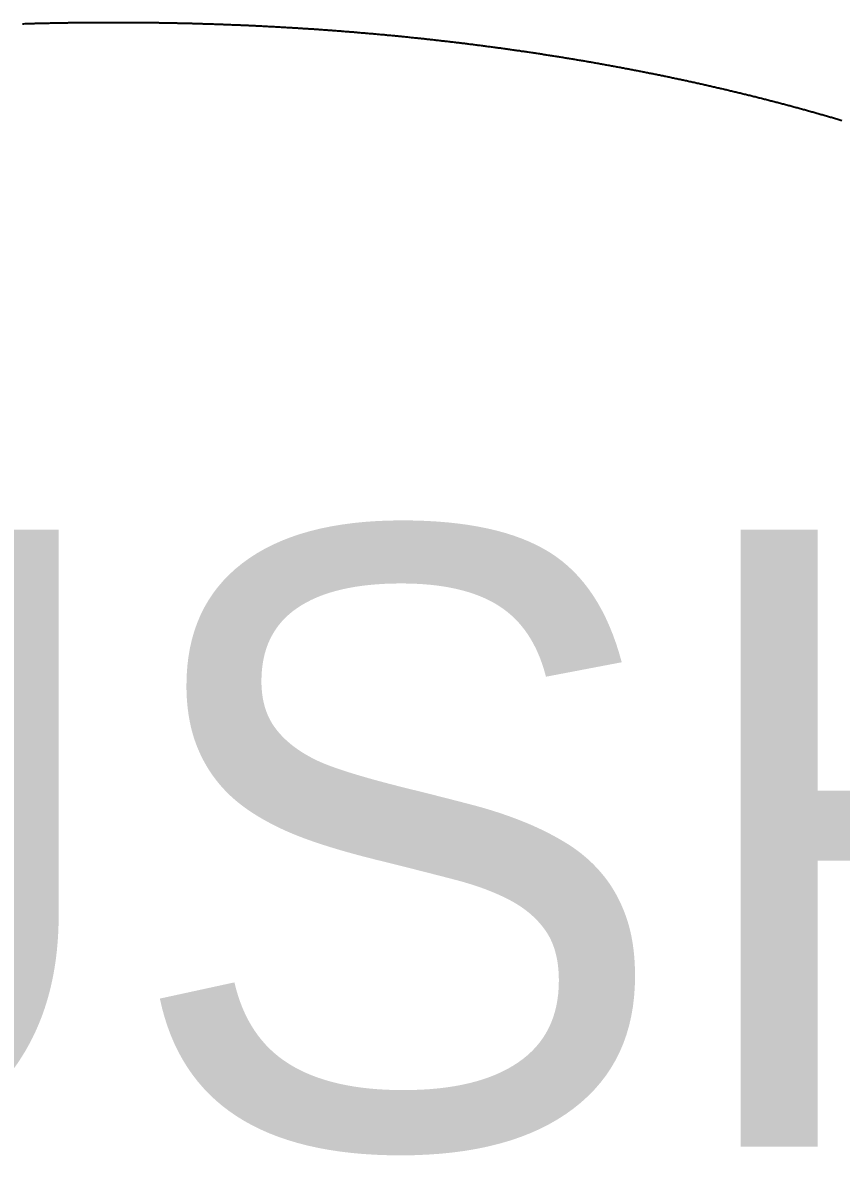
# Model space of a CAD drawing. Header units: millimetres. Extents: x 88 to 97873, y 32 to 55088.
# Drawn here: x 48288.74 to 48295.7, y 4642.38 to 4652.02 of the extents above; entities that cross this region are included whole.
import ezdxf

# ---------------------------------------------------------------- set-up
doc = ezdxf.new("R2010")
doc.units = ezdxf.units.MM
doc.header["$LTSCALE"] = 0.3
doc.layers.add('FICHAS_XLR', color=7, linetype='Continuous')
doc.styles.add('Standar', font='GOTHIC.TTF', dxfattribs={"height": 1.35})

# ---------------------------------------------------------------- blocks, each defined once
blk = doc.blocks.new('FICHA_XLR_FEMEA')
at = {"layer": 'FICHAS_XLR', "color": 0}
blk.add_lwpolyline([(221.65, 1634.98), (221.32, 1635.08), (220.99, 1635.17), (220.66, 1635.27), (220.32, 1635.37), (219.99, 1635.47), (219.66, 1635.57), (219.33, 1635.66), (219, 1635.76), (218.66, 1635.86), (218.33, 1635.95), (218, 1636.05), (217.67, 1636.15), (217.33, 1636.24), (217, 1636.34), (216.67, 1636.44), (216.33, 1636.53), (216, 1636.63), (215.67, 1636.72), (215.33, 1636.82), (215, 1636.91), (214.67, 1637.01), (214.33, 1637.1), (214, 1637.2), (213.66, 1637.29), (213.33, 1637.39), (213, 1637.48), (212.66, 1637.58), (212.33, 1637.67), (211.99, 1637.76), (211.66, 1637.86), (211.32, 1637.95), (210.99, 1638.04), (210.65, 1638.14), (210.32, 1638.23), (209.98, 1638.32), (209.65, 1638.42), (209.31, 1638.51), (208.97, 1638.6), (208.64, 1638.69), (208.3, 1638.79), (207.97, 1638.88), (207.63, 1638.97), (207.29, 1639.06), (206.96, 1639.15), (206.62, 1639.24), (206.28, 1639.34), (205.95, 1639.43), (205.61, 1639.52), (205.27, 1639.61), (204.94, 1639.7), (204.6, 1639.79), (204.26, 1639.88), (203.93, 1639.97), (203.59, 1640.06), (203.25, 1640.15), (202.91, 1640.24), (202.58, 1640.33), (202.24, 1640.42), (201.9, 1640.51), (201.56, 1640.59), (201.22, 1640.68), (200.89, 1640.77), (200.55, 1640.86), (200.21, 1640.95), (199.87, 1641.04), (199.53, 1641.12), (199.19, 1641.21), (198.85, 1641.3), (198.51, 1641.39), (198.17, 1641.47), (197.84, 1641.56), (197.5, 1641.65), (197.16, 1641.74), (196.82, 1641.82), (196.48, 1641.91), (196.14, 1642), (195.8, 1642.08), (195.46, 1642.17), (195.12, 1642.25), (194.78, 1642.34), (194.44, 1642.42), (194.1, 1642.51), (193.76, 1642.6), (193.42, 1642.68), (193.08, 1642.77), (192.73, 1642.85), (192.39, 1642.94), (192.05, 1643.02), (191.71, 1643.1), (191.37, 1643.19), (191.03, 1643.27), (190.69, 1643.36), (190.35, 1643.44), (190, 1643.52), (189.66, 1643.61), (189.32, 1643.69), (188.98, 1643.77), (188.64, 1643.86), (188.29, 1643.94), (187.95, 1644.02), (187.61, 1644.1), (187.27, 1644.19), (186.93, 1644.27), (186.58, 1644.35), (186.24, 1644.43), (185.9, 1644.51), (185.55, 1644.59), (185.21, 1644.68), (184.87, 1644.76), (184.52, 1644.84), (184.18, 1644.92), (183.84, 1645), (183.49, 1645.08), (183.15, 1645.16), (182.81, 1645.24), (182.46, 1645.32), (182.12, 1645.4), (181.78, 1645.48), (181.43, 1645.56), (181.09, 1645.64), (180.74, 1645.72), (180.4, 1645.8), (180.05, 1645.88), (179.71, 1645.96), (179.36, 1646.03), (179.02, 1646.11), (178.67, 1646.19), (178.33, 1646.27), (177.98, 1646.35), (177.64, 1646.43), (177.29, 1646.5), (176.95, 1646.58), (176.6, 1646.66), (176.26, 1646.74), (175.91, 1646.81), (175.57, 1646.89), (175.22, 1646.97), (174.88, 1647.04), (174.53, 1647.12), (174.18, 1647.2), (173.84, 1647.27), (173.49, 1647.35), (173.14, 1647.42), (172.8, 1647.5), (172.45, 1647.58), (172.1, 1647.65), (171.76, 1647.73), (171.41, 1647.8), (171.06, 1647.88), (170.72, 1647.95), (170.37, 1648.03), (170.02, 1648.1), (169.68, 1648.17), (169.33, 1648.25), (168.98, 1648.32), (168.63, 1648.4), (168.29, 1648.47), (167.94, 1648.54), (167.59, 1648.62), (167.24, 1648.69), (166.89, 1648.76), (166.55, 1648.84), (166.2, 1648.91), (165.85, 1648.98), (165.5, 1649.05), (165.15, 1649.13), (164.8, 1649.2), (164.46, 1649.27), (164.11, 1649.34), (163.76, 1649.41), (163.41, 1649.48), (163.06, 1649.56), (162.71, 1649.63), (162.36, 1649.7), (162.01, 1649.77), (161.66, 1649.84), (161.31, 1649.91), (160.96, 1649.98), (160.62, 1650.05), (160.27, 1650.12), (159.92, 1650.19), (159.57, 1650.26), (159.22, 1650.33), (158.87, 1650.4), (158.52, 1650.47), (158.17, 1650.54), (157.82, 1650.61), (157.47, 1650.68), (157.12, 1650.75), (156.76, 1650.81), (156.41, 1650.88), (156.06, 1650.95), (155.71, 1651.02), (155.36, 1651.09), (155.01, 1651.15), (154.66, 1651.22), (154.31, 1651.29), (153.96, 1651.36), (153.61, 1651.42), (153.26, 1651.49), (152.9, 1651.56), (152.55, 1651.62), (152.2, 1651.69), (151.85, 1651.76), (151.5, 1651.82), (151.15, 1651.89), (150.79, 1651.96), (150.44, 1652.02), (150.09, 1652.09), (149.74, 1652.15), (149.39, 1652.22), (149.03, 1652.28), (148.68, 1652.35), (148.33, 1652.41), (147.98, 1652.48), (147.62, 1652.54), (147.27, 1652.61), (146.92, 1652.67), (146.56, 1652.73), (146.21, 1652.8), (145.86, 1652.86), (145.51, 1652.93), (145.15, 1652.99), (144.8, 1653.05), (144.45, 1653.12), (144.09, 1653.18), (143.74, 1653.24), (143.39, 1653.3), (143.03, 1653.37), (142.68, 1653.43), (142.32, 1653.49), (141.97, 1653.55), (141.62, 1653.62), (141.26, 1653.68), (140.91, 1653.74), (140.55, 1653.8), (140.2, 1653.86), (139.85, 1653.92), (139.49, 1653.98), (139.14, 1654.05), (138.78, 1654.11), (138.43, 1654.17), (138.07, 1654.23), (137.72, 1654.29), (137.36, 1654.35), (137.01, 1654.41), (136.65, 1654.47), (136.3, 1654.53), (135.94, 1654.59), (135.59, 1654.65), (135.23, 1654.7), (134.88, 1654.76), (134.52, 1654.82), (134.17, 1654.88), (133.81, 1654.94), (133.46, 1655), (133.1, 1655.06), (132.74, 1655.11), (132.39, 1655.17), (132.03, 1655.23), (131.68, 1655.29), (131.32, 1655.35), (130.96, 1655.4), (130.61, 1655.46), (130.25, 1655.52), (129.9, 1655.57), (129.54, 1655.63), (129.18, 1655.69), (128.83, 1655.74), (128.47, 1655.8), (128.11, 1655.86), (127.76, 1655.91), (127.4, 1655.97), (127.04, 1656.02), (126.68, 1656.08), (126.33, 1656.13), (125.97, 1656.19), (125.61, 1656.25), (125.26, 1656.3), (124.9, 1656.35), (124.54, 1656.41), (124.18, 1656.46), (123.83, 1656.52), (123.47, 1656.57), (123.11, 1656.63), (122.75, 1656.68), (122.4, 1656.73), (122.04, 1656.79), (121.68, 1656.84), (121.32, 1656.89), (120.96, 1656.95), (120.61, 1657), (120.25, 1657.05), (119.89, 1657.11), (119.53, 1657.16), (119.17, 1657.21), (118.81, 1657.26), (118.46, 1657.31), (118.1, 1657.37), (117.74, 1657.42), (117.38, 1657.47), (117.02, 1657.52), (116.66, 1657.57), (116.3, 1657.62), (115.94, 1657.67), (115.59, 1657.73), (115.23, 1657.78), (114.87, 1657.83), (114.51, 1657.88), (114.15, 1657.93), (113.79, 1657.98), (113.43, 1658.03), (113.07, 1658.08), (112.71, 1658.13), (112.35, 1658.18), (111.99, 1658.23), (111.63, 1658.28), (111.27, 1658.32), (110.91, 1658.37), (110.55, 1658.42), (110.19, 1658.47), (109.83, 1658.52), (109.47, 1658.57), (109.11, 1658.62), (108.75, 1658.66), (108.39, 1658.71), (108.03, 1658.76), (107.67, 1658.81), (107.31, 1658.85), (106.95, 1658.9), (106.59, 1658.95), (106.23, 1658.99), (105.87, 1659.04), (105.51, 1659.09), (105.15, 1659.13), (104.79, 1659.18), (104.43, 1659.23), (104.07, 1659.27), (103.7, 1659.32), (103.34, 1659.36), (102.98, 1659.41), (102.62, 1659.46), (102.26, 1659.5), (101.9, 1659.55), (101.54, 1659.59), (101.18, 1659.64), (100.81, 1659.68), (100.45, 1659.73), (100.09, 1659.77), (99.73, 1659.81), (99.37, 1659.86), (99.01, 1659.9), (98.64, 1659.95), (98.28, 1659.99), (97.92, 1660.03), (97.56, 1660.08), (97.2, 1660.12), (96.83, 1660.16), (96.47, 1660.21), (96.11, 1660.25), (95.75, 1660.29), (95.39, 1660.33), (95.02, 1660.38), (94.66, 1660.42), (94.3, 1660.46), (93.94, 1660.5), (93.57, 1660.54), (93.21, 1660.58), (92.85, 1660.63), (92.49, 1660.67), (92.12, 1660.71), (91.76, 1660.75), (91.4, 1660.79), (91.04, 1660.83), (90.67, 1660.87), (90.31, 1660.91), (89.95, 1660.95), (89.58, 1660.99), (89.22, 1661.03), (88.86, 1661.07), (88.49, 1661.11), (88.13, 1661.15), (87.77, 1661.19), (87.4, 1661.23), (87.04, 1661.27), (86.68, 1661.31), (86.31, 1661.35), (85.95, 1661.38), (85.59, 1661.42), (85.22, 1661.46), (84.86, 1661.5), (84.5, 1661.54), (84.13, 1661.57), (83.77, 1661.61), (83.4, 1661.65), (83.04, 1661.69), (82.68, 1661.72), (82.31, 1661.76), (81.95, 1661.8), (81.58, 1661.84), (81.22, 1661.87), (80.86, 1661.91), (80.49, 1661.94), (80.13, 1661.98), (79.76, 1662.02), (79.4, 1662.05), (79.03, 1662.09), (78.67, 1662.12), (78.3, 1662.16), (77.94, 1662.19), (77.58, 1662.23), (77.21, 1662.27), (76.85, 1662.3), (76.48, 1662.33), (76.12, 1662.37), (75.75, 1662.4), (75.39, 1662.44), (75.02, 1662.47), (74.66, 1662.51), (74.29, 1662.54), (73.93, 1662.57), (73.56, 1662.61), (73.2, 1662.64), (72.83, 1662.67), (72.47, 1662.71), (72.1, 1662.74), (71.74, 1662.77), (71.37, 1662.81), (71, 1662.84), (70.64, 1662.87), (70.27, 1662.9), (69.91, 1662.93), (69.54, 1662.97), (69.18, 1663), (68.81, 1663.03), (68.45, 1663.06), (68.08, 1663.09), (67.71, 1663.12), (67.35, 1663.15), (66.98, 1663.19), (66.62, 1663.22), (66.25, 1663.25), (65.89, 1663.28), (65.52, 1663.31), (65.15, 1663.34), (64.79, 1663.37), (64.42, 1663.4), (64.05, 1663.43), (63.69, 1663.46), (63.32, 1663.49), (62.96, 1663.52), (62.59, 1663.55), (62.22, 1663.57), (61.86, 1663.6), (61.49, 1663.63), (61.12, 1663.66), (60.76, 1663.69), (60.39, 1663.72), (60.03, 1663.74), (59.66, 1663.77), (59.29, 1663.8), (58.93, 1663.83), (58.56, 1663.86), (58.19, 1663.88), (57.83, 1663.91), (57.46, 1663.94), (57.09, 1663.96), (56.72, 1663.99), (56.36, 1664.02), (55.99, 1664.04), (55.62, 1664.07), (55.26, 1664.1), (54.89, 1664.12), (54.52, 1664.15), (54.16, 1664.17), (53.79, 1664.2), (53.42, 1664.23), (53.05, 1664.25), (52.69, 1664.28), (52.32, 1664.3), (51.95, 1664.33), (51.59, 1664.35), (51.22, 1664.38), (50.85, 1664.4), (50.48, 1664.42), (50.12, 1664.45), (49.75, 1664.47), (49.38, 1664.5), (49.01, 1664.52), (48.65, 1664.54), (48.28, 1664.57), (47.91, 1664.59), (47.54, 1664.61), (47.18, 1664.64), (46.81, 1664.66), (46.44, 1664.68), (46.07, 1664.71), (45.7, 1664.73), (45.34, 1664.75), (44.97, 1664.77), (44.6, 1664.79), (44.23, 1664.82), (43.87, 1664.84), (43.5, 1664.86), (43.13, 1664.88), (42.76, 1664.9), (42.39, 1664.92), (42.03, 1664.94), (41.66, 1664.96), (41.29, 1664.99), (40.92, 1665.01), (40.55, 1665.03), (40.19, 1665.05), (39.82, 1665.07), (39.45, 1665.09), (39.08, 1665.11), (38.71, 1665.13), (38.34, 1665.15), (37.98, 1665.17), (37.61, 1665.18), (37.24, 1665.2), (36.87, 1665.22), (36.5, 1665.24), (36.13, 1665.26), (35.77, 1665.28), (35.4, 1665.3), (35.03, 1665.32), (34.66, 1665.33), (34.29, 1665.35), (33.92, 1665.37), (33.55, 1665.39), (33.19, 1665.4), (32.82, 1665.42), (32.45, 1665.44), (32.08, 1665.46), (31.71, 1665.47), (31.34, 1665.49), (30.97, 1665.51), (30.6, 1665.52), (30.24, 1665.54), (29.87, 1665.56), (29.5, 1665.57), (29.13, 1665.59), (28.76, 1665.6), (28.39, 1665.62), (28.02, 1665.63), (27.65, 1665.65), (27.28, 1665.67), (26.92, 1665.68), (26.55, 1665.7), (26.18, 1665.71), (25.81, 1665.72), (25.44, 1665.74), (25.07, 1665.75), (24.7, 1665.77), (24.33, 1665.78), (23.96, 1665.8), (23.59, 1665.81), (23.22, 1665.82), (22.86, 1665.84), (22.49, 1665.85), (22.12, 1665.86), (21.75, 1665.88), (21.38, 1665.89), (21.01, 1665.9), (20.64, 1665.92), (20.27, 1665.93), (19.9, 1665.94), (19.53, 1665.95), (19.16, 1665.96), (18.79, 1665.98), (18.42, 1665.99), (18.05, 1666), (17.68, 1666.01), (17.32, 1666.02), (16.95, 1666.03), (16.58, 1666.04), (16.21, 1666.06), (15.84, 1666.07), (15.47, 1666.08), (15.1, 1666.09), (14.73, 1666.1), (14.36, 1666.11), (13.99, 1666.12), (13.62, 1666.13), (13.25, 1666.14), (12.88, 1666.15), (12.51, 1666.16), (12.14, 1666.17), (11.77, 1666.18), (11.4, 1666.19), (11.03, 1666.19), (10.66, 1666.2), (10.29, 1666.21), (9.92, 1666.22), (9.55, 1666.23), (9.19, 1666.24), (8.82, 1666.24), (8.45, 1666.25), (8.08, 1666.26), (7.71, 1666.27), (7.34, 1666.28), (6.97, 1666.28), (6.6, 1666.29), (6.23, 1666.3), (5.86, 1666.3), (5.49, 1666.31), (5.12, 1666.32), (4.75, 1666.32), (4.38, 1666.33), (4.01, 1666.34), (3.64, 1666.34), (3.27, 1666.35), (2.9, 1666.36), (2.53, 1666.36), (2.16, 1666.37), (1.79, 1666.37), (1.42, 1666.38), (1.05, 1666.38), (0.68, 1666.39), (0.31, 1666.39), (-0.06, 1666.4), (-0.43, 1666.4), (-0.8, 1666.41), (-1.17, 1666.41), (-1.54, 1666.41), (-1.91, 1666.42), (-2.28, 1666.42), (-2.65, 1666.43), (-3.02, 1666.43), (-3.39, 1666.43), (-3.76, 1666.44), (-4.13, 1666.44), (-4.5, 1666.44), (-4.87, 1666.45), (-5.24, 1666.45), (-5.61, 1666.45), (-5.98, 1666.45), (-6.35, 1666.46), (-6.72, 1666.46), (-7.09, 1666.46), (-7.46, 1666.46), (-7.83, 1666.46), (-8.2, 1666.46), (-8.57, 1666.47), (-8.94, 1666.47), (-9.31, 1666.47), (-9.68, 1666.47), (-10.05, 1666.47), (-10.42, 1666.47), (-10.79, 1666.47), (-11.16, 1666.47), (-11.53, 1666.47), (-11.9, 1666.47), (-12.27, 1666.47), (-12.64, 1666.47), (-13.01, 1666.47), (-13.38, 1666.47), (-13.75, 1666.47), (-14.12, 1666.47), (-14.49, 1666.47), (-14.86, 1666.47), (-15.23, 1666.47), (-15.6, 1666.47), (-15.97, 1666.47), (-16.34, 1666.46), (-16.71, 1666.46), (-17.08, 1666.46), (-17.45, 1666.46), (-17.82, 1666.46), (-18.19, 1666.46), (-18.56, 1666.45), (-18.93, 1666.45), (-19.3, 1666.45), (-19.67, 1666.45), (-20.04, 1666.44), (-20.41, 1666.44), (-20.78, 1666.44), (-21.15, 1666.43), (-21.52, 1666.43), (-21.89, 1666.43), (-22.26, 1666.42), (-22.63, 1666.42), (-23, 1666.41), (-23.37, 1666.41), (-23.74, 1666.41), (-24.11, 1666.4), (-24.48, 1666.4), (-24.85, 1666.39), (-25.22, 1666.39), (-25.59, 1666.38), (-25.96, 1666.38), (-26.33, 1666.37), (-26.7, 1666.37), (-27.07, 1666.36), (-27.44, 1666.36), (-27.81, 1666.35), (-28.18, 1666.34), (-28.55, 1666.34), (-28.92, 1666.33), (-29.29, 1666.32), (-29.66, 1666.32), (-30.03, 1666.31), (-30.4, 1666.3), (-30.77, 1666.3), (-31.14, 1666.29), (-31.5, 1666.28), (-31.87, 1666.28), (-32.24, 1666.27), (-32.61, 1666.26), (-32.98, 1666.25), (-33.35, 1666.24), (-33.72, 1666.24), (-34.09, 1666.23), (-34.46, 1666.22), (-34.83, 1666.21), (-35.2, 1666.2), (-35.57, 1666.19), (-35.94, 1666.19), (-36.31, 1666.18), (-36.68, 1666.17), (-37.05, 1666.16), (-37.42, 1666.15), (-37.79, 1666.14), (-38.16, 1666.13), (-38.53, 1666.12), (-38.9, 1666.11), (-39.27, 1666.1), (-39.64, 1666.09), (-40.01, 1666.08), (-40.38, 1666.07), (-40.75, 1666.06), (-41.11, 1666.04), (-41.48, 1666.03)], dxfattribs=at)
at = {"layer": 'FICHAS_XLR', "color": 0, "insert": (-9.41, 1403.09), "char_height": 198.232, "attachment_point": 5, "style": 'Standar'}
blk.add_mtext_dynamic_manual_height_columns('\\pxqc;PUSH', width=920.7342, gutter_width=109.52, heights=[0], dxfattribs=at)

msp = doc.modelspace()

# ---------------------------------------------------------------- block references
at = {"xscale": 0.02646669214138868, "yscale": 0.02646669214138868, "zscale": 0.02646669214138868}
msp.add_blockref('FICHA_XLR_FEMEA', (48289.8388, 4607.91), dxfattribs=at)

doc.saveas('drawing.dxf')
